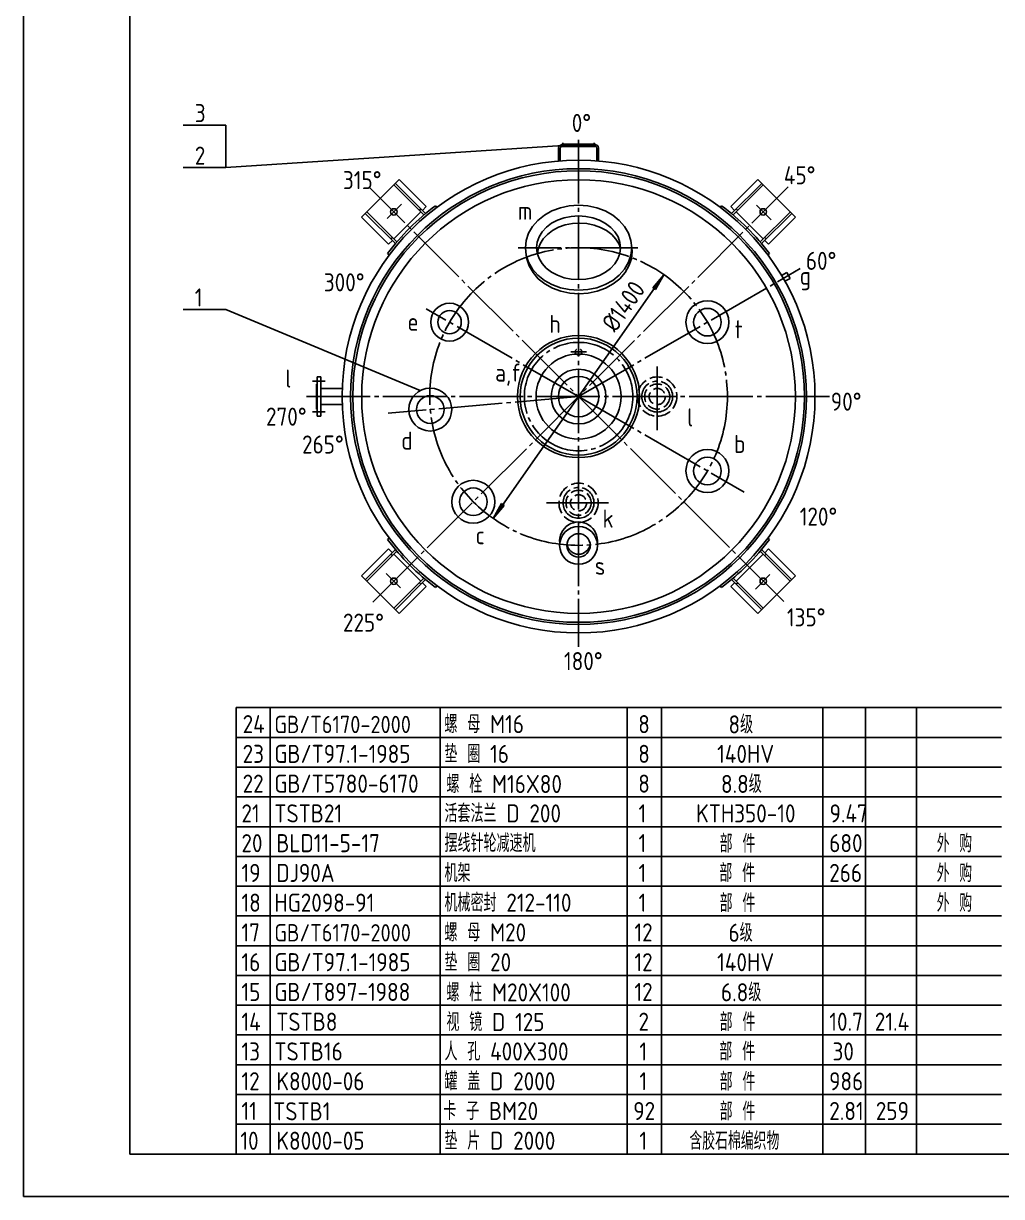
# Model space of a CAD drawing. Extents: x 1363 to 67199, y -3932 to -3338.
# Drawn here: x 1363.2 to 1593.2, y -3932.2 to -3656.3 of the extents above; entities that cross this region are included whole.
import ezdxf

# ---------------------------------------------------------------- set-up
doc = ezdxf.new("R2010")
doc.units = 0
doc.linetypes.add('DASHDOT', pattern=[18, 15, -1, 1, -1])
doc.linetypes.add('DASHED', pattern=[4, 3, -1])
doc.layers.get('0').update_dxf_attribs({"linetype": 'DASHDOT'})
for name, color, linetype in [('1', 7, 'CONTINUOUS'), ('11', 3, 'CONTINUOUS'), ('12', 7, 'CONTINUOUS'), ('2', 4, 'CONTINUOUS'), ('3', 7, 'CONTINUOUS'), ('4', 2, 'DASHED'), ('5', 3, 'DASHDOT'), ('8', 3, 'CONTINUOUS'), ('9', 134, 'CONTINUOUS')]:
    doc.layers.add(name, color=color, linetype=linetype)
doc.styles.get("Standard").update_dxf_attribs({"font": 'gbenor.shx', "bigfont": 'gbcbig.shx'})

# ---------------------------------------------------------------- blocks, each defined once
blk = doc.blocks.new('Cadt1')
at = {"layer": '1'}
for p, q in [((1388.22, -3922.22), (1388.22, -3348.22)), ((1773.22, -3922.22), (1388.22, -3922.22))]:
    blk.add_line(p, q, dxfattribs=at)
at = {"layer": '2'}
for p, q in [((1363.22, -3932.22), (1363.22, -3338.22)), ((1783.22, -3932.22), (1363.22, -3932.22))]:
    blk.add_line(p, q, dxfattribs=at)
blk = doc.blocks.new('Cadt21')
at = {"layer": '8'}
for p, q in [((1473.67, -3772.72), (1513.82, -3715.38, 1)), ((1511.22, -3718.44), (1513.82, -3715.38)), ((1513.82, -3715.38), (1511.84, -3718.87)), ((1511.84, -3718.87), (1511.22, -3718.44)), ((1473.67, -3772.72), (1475.66, -3769.23)), ((1476.27, -3769.66), (1473.67, -3772.72)), ((1475.66, -3769.23), (1476.27, -3769.66))]:
    blk.add_line(p, q, dxfattribs=at)

msp = doc.modelspace()

# ---------------------------------------------------------------- linework, layer by layer
for p, q in [((1448.74, -3702.19), (1452.15, -3698.78)), ((1535.61, -3699.04), (1539.01, -3702.45)), ((1495.61, -3733.53), (1491.97, -3733.53)), ((1512.25, -3751.94), (1512.25, -3736.55)), ((1431.15, -3740.42), (1434.13, -3740.42)), ((1431.15, -3747.67), (1434.13, -3747.67)), ((1486.24, -3769.05), (1500.77, -3769.05)), ((1451.88, -3789.05), (1448.48, -3785.65)), ((1538.75, -3785.91), (1535.35, -3789.32))]:
    msp.add_line(p, q)
for centre in [(1512.25, -3744.05), (1493.75, -3769.05)]:
    msp.add_circle(centre, 3.63)
at = {"layer": '1'}
for p, q in [((1489.07, -3685.53), (1489.07, -3688.59, 6.28)), ((1489.45, -3685.59), (1489.45, -3688.59)), ((1489.76, -3684.84), (1497.76, -3684.84)), ((1489.79, -3684.65), (1489.79, -3684.84, 6.28)), ((1489.79, -3684.65), (1497.73, -3684.65)), ((1489.82, -3685.21), (1497.7, -3685.21)), ((1497.73, -3684.84), (1497.73, -3684.65)), ((1498.07, -3685.59), (1498.07, -3688.59, 6.28)), ((1498.45, -3685.53), (1498.45, -3688.59, 6.28)), ((1442.71, -3701.85), (1451.55, -3693.01)), ((1457.39, -3701.33), (1450.42, -3694.36)), ((1457.77, -3701), (1450.67, -3693.9)), ((1451.55, -3693.01), (1457.91, -3699.38)), ((1529.58, -3699.38), (1535.94, -3693.01)), ((1529.72, -3701), (1536.83, -3693.9)), ((1530.1, -3701.33), (1537.18, -3694.25)), ((1535.94, -3693.01), (1544.78, -3701.85)), ((1456.32, -3700.26), (1456.68, -3699.91, 6.28)), ((1457.03, -3700.26), (1457.91, -3699.38)), ((1460.42, -3699.55), (1460.12, -3699.15)), ((1489.47, -3699.65), (1487.5, -3700.39)), ((1491.57, -3699.2), (1489.47, -3699.65)), ((1493.75, -3699.05), (1491.57, -3699.2)), ((1495.92, -3699.2), (1493.75, -3699.05)), ((1498.02, -3699.65), (1495.92, -3699.2)), ((1500, -3700.39), (1498.02, -3699.65)), ((1527.07, -3699.55), (1527.37, -3699.15)), ((1529.58, -3699.38), (1530.46, -3700.26)), ((1530.82, -3699.91), (1531.17, -3700.26)), ((1449.07, -3708.22), (1442.71, -3701.85)), ((1450.7, -3708.07), (1443.59, -3700.97)), ((1451.02, -3707.69), (1443.95, -3700.61)), ((1450.31, -3706.98), (1456.68, -3700.61)), ((1484.17, -3702.62), (1482.92, -3704.05)), ((1485.71, -3701.39), (1484.17, -3702.62)), ((1487.5, -3700.39), (1485.71, -3701.39)), ((1488.83, -3702.54), (1487.42, -3703.28)), ((1490.39, -3701.99), (1488.83, -3702.54)), ((1492.05, -3701.66), (1490.39, -3701.99)), ((1493.77, -3701.55), (1492.05, -3701.66)), ((1495.48, -3701.67), (1493.77, -3701.55)), ((1497.14, -3702.01), (1495.48, -3701.67)), ((1498.7, -3702.57), (1497.14, -3702.01)), ((1500.11, -3703.32), (1498.7, -3702.57)), ((1501.78, -3701.39), (1500, -3700.39)), ((1503.32, -3702.62), (1501.78, -3701.39)), ((1504.57, -3704.05), (1503.32, -3702.62)), ((1530.82, -3700.61), (1537.18, -3706.98)), ((1536.47, -3707.69), (1543.43, -3700.72)), ((1536.79, -3708.07), (1543.9, -3700.97)), ((1544.78, -3701.85), (1538.42, -3708.22)), ((1482, -3705.63), (1481.44, -3707.31)), ((1482.92, -3704.05), (1482, -3705.63)), ((1485.21, -3705.27), (1484.48, -3706.45)), ((1486.2, -3704.2), (1485.21, -3705.27)), ((1487.42, -3703.28), (1486.2, -3704.2)), ((1487.66, -3704.98), (1486.44, -3705.9)), ((1489.07, -3704.23), (1487.66, -3704.98)), ((1490.63, -3703.69), (1489.07, -3704.23)), ((1492.3, -3703.35), (1490.63, -3703.69)), ((1494.01, -3703.25), (1492.3, -3703.35)), ((1495.73, -3703.36), (1494.01, -3703.25)), ((1497.39, -3703.71), (1495.73, -3703.36)), ((1498.94, -3704.27), (1497.39, -3703.71)), ((1500.35, -3705.02), (1498.94, -3704.27)), ((1501.32, -3704.25), (1500.11, -3703.32)), ((1501.56, -3705.95), (1500.35, -3705.02)), ((1502.31, -3705.33), (1501.32, -3704.25)), ((1503.03, -3706.51), (1502.31, -3705.33)), ((1505.49, -3705.63), (1504.57, -3704.05)), ((1506.06, -3707.31), (1505.49, -3705.63)), ((1449.07, -3708.22), (1449.96, -3707.33)), ((1449.6, -3706.98), (1449.96, -3706.62)), ((1481.44, -3707.31), (1481.25, -3709.05)), ((1484.03, -3707.72), (1483.88, -3709.02)), ((1484.48, -3706.45), (1484.03, -3707.72)), ((1484.72, -3708.15), (1484.27, -3709.41)), ((1485.45, -3706.97), (1484.72, -3708.15)), ((1486.44, -3705.9), (1485.45, -3706.97)), ((1502.55, -3707.02), (1501.56, -3705.95)), ((1503.27, -3708.21), (1502.55, -3707.02)), ((1503.47, -3707.78), (1503.03, -3706.51)), ((1503.61, -3709.17), (1503.27, -3708.21)), ((1503.62, -3709.08), (1503.47, -3707.78)), ((1506.25, -3709.05), (1506.06, -3707.31)), ((1537.53, -3706.62), (1537.89, -3706.98, 6.28)), ((1537.53, -3707.33), (1538.42, -3708.22)), ((1449.24, -3710.72), (1448.84, -3710.42)), ((1481.25, -3709.05), (1481.44, -3710.79)), ((1481.44, -3710.79), (1482, -3712.47)), ((1481.48, -3710.91), (1481.56, -3711.63)), ((1483.88, -3709.02), (1484.02, -3710.32)), ((1484.02, -3710.32), (1484.46, -3711.58)), ((1484.27, -3709.41), (1484.13, -3710.63)), ((1503.01, -3711.64), (1503.46, -3710.38)), ((1503.46, -3710.38), (1503.62, -3709.08)), ((1505.49, -3712.47), (1506.06, -3710.79)), ((1506.06, -3710.79), (1506.25, -3709.05)), ((1506.18, -3711.63), (1506.37, -3709.9)), ((1506.37, -3709.9), (1506.27, -3709.05)), ((1538.25, -3710.72), (1538.65, -3710.42)), ((1481.56, -3711.63), (1482.12, -3713.32)), ((1482, -3712.47), (1482.92, -3714.05)), ((1482.12, -3713.32), (1483.04, -3714.9)), ((1484.46, -3711.58), (1485.19, -3712.77)), ((1485.19, -3712.77), (1486.17, -3713.85)), ((1486.17, -3713.85), (1487.38, -3714.77)), ((1500.07, -3714.81), (1501.29, -3713.89)), ((1501.29, -3713.89), (1502.28, -3712.83)), ((1502.28, -3712.83), (1503.01, -3711.64)), ((1504.57, -3714.05), (1505.49, -3712.47)), ((1504.69, -3714.9), (1505.61, -3713.32)), ((1505.61, -3713.32), (1506.18, -3711.63)), ((1482.92, -3714.05), (1484.17, -3715.48)), ((1483.04, -3714.9), (1484.29, -3716.32)), ((1484.17, -3715.48), (1485.71, -3716.71)), ((1484.29, -3716.32), (1485.83, -3717.56)), ((1485.71, -3716.71), (1487.5, -3717.71)), ((1487.38, -3714.77), (1488.79, -3715.53)), ((1488.79, -3715.53), (1490.35, -3716.09)), ((1490.35, -3716.09), (1492.01, -3716.43)), ((1492.01, -3716.43), (1493.72, -3716.55)), ((1493.72, -3716.55), (1495.44, -3716.44)), ((1495.44, -3716.44), (1497.1, -3716.11)), ((1497.1, -3716.11), (1498.66, -3715.56)), ((1498.66, -3715.56), (1500.07, -3714.81)), ((1500, -3717.71), (1501.78, -3716.71)), ((1501.78, -3716.71), (1503.32, -3715.48)), ((1501.9, -3717.56), (1503.44, -3716.32)), ((1503.32, -3715.48), (1504.57, -3714.05)), ((1503.44, -3716.32), (1504.69, -3714.9)), ((1541.49, -3715.56), (1542.69, -3714.86)), ((1542.29, -3716.94), (1543.49, -3716.25)), ((1542.69, -3714.86), (1543.49, -3716.25)), ((1485.83, -3717.56), (1487.62, -3718.56)), ((1487.5, -3717.71), (1489.47, -3718.45)), ((1487.62, -3718.56), (1489.59, -3719.29)), ((1489.47, -3718.45), (1491.57, -3718.9)), ((1489.59, -3719.29), (1491.7, -3719.74)), ((1491.57, -3718.9), (1493.75, -3719.05)), ((1493.75, -3719.05), (1495.92, -3718.9)), ((1495.92, -3718.9), (1498.02, -3718.45)), ((1496.04, -3719.74), (1498.14, -3719.29)), ((1498.02, -3718.45), (1500, -3717.71)), ((1498.14, -3719.29), (1500.12, -3718.56)), ((1500.12, -3718.56), (1501.9, -3717.56)), ((1491.7, -3719.74), (1493.87, -3719.9)), ((1493.87, -3719.9), (1496.04, -3719.74)), ((1432.15, -3747), (1432.15, -3741.1)), ((1432.25, -3741.1), (1432.15, -3741.1)), ((1432.25, -3739.42), (1433.15, -3739.42)), ((1432.25, -3739.42), (1432.25, -3748.67)), ((1433.15, -3739.42), (1433.15, -3748.67)), ((1438.18, -3742.15), (1433.15, -3742.15)), ((1432.25, -3747), (1432.15, -3747)), ((1438.18, -3745.95), (1433.15, -3745.95)), ((1433.15, -3748.67), (1432.25, -3748.67)), ((1449.24, -3777.38), (1448.84, -3777.68)), ((1538.25, -3777.38), (1538.65, -3777.68)), ((1442.71, -3786.25), (1449.07, -3779.88)), ((1450.7, -3780.02), (1443.59, -3787.13)), ((1449.96, -3780.77), (1449.07, -3779.88)), ((1536.79, -3780.02), (1543.9, -3787.13)), ((1538.42, -3779.88), (1537.53, -3780.77)), ((1538.42, -3779.88), (1544.78, -3786.25)), ((1451.02, -3780.41), (1444.06, -3787.37)), ((1449.96, -3781.47), (1449.6, -3781.12, 6.28)), ((1456.68, -3787.48), (1450.31, -3781.12)), ((1537.18, -3781.12), (1530.82, -3787.48)), ((1536.47, -3780.41), (1543.54, -3787.48)), ((1537.89, -3781.12), (1537.53, -3781.47)), ((1451.55, -3795.08), (1442.71, -3786.25)), ((1457.39, -3786.77), (1450.31, -3793.85)), ((1457.77, -3787.09), (1450.67, -3794.2)), ((1456.68, -3788.19), (1456.32, -3787.84)), ((1457.91, -3788.72), (1457.03, -3787.84)), ((1530.46, -3787.84), (1529.58, -3788.72)), ((1529.72, -3787.09), (1536.83, -3794.2)), ((1530.1, -3786.77), (1537.07, -3793.74)), ((1531.17, -3787.84), (1530.82, -3788.19, 6.28)), ((1544.78, -3786.25), (1535.94, -3795.08)), ((1457.91, -3788.72), (1451.55, -3795.08)), ((1460.42, -3788.55), (1460.12, -3788.95)), ((1527.07, -3788.55), (1527.37, -3788.95)), ((1535.94, -3795.08), (1529.58, -3788.72)), ((1413.22, -3922.09), (1413.22, -3817.22)), ((1421.22, -3922.22), (1421.22, -3817.22)), ((1461.22, -3922.22), (1461.22, -3817.22)), ((1505.22, -3922.22), (1505.22, -3817.22)), ((1513.22, -3922.22), (1513.22, -3817.22)), ((1551.22, -3922.22), (1551.22, -3817.22)), ((1573.22, -3922.22), (1573.22, -3817.22))]:
    msp.add_line(p, q, dxfattribs=at)
for centre, radius in [((1493.75, -3744.05), 55.6), ((1493.75, -3744.05), 53.6), ((1493.75, -3744.05), 53.1), ((1493.75, -3744.05), 51), ((1450.31, -3700.61), 0.75), ((1537.18, -3700.61), 0.75), ((1463.43, -3726.55), 4.45), ((1524.06, -3726.55), 5.05), ((1463.43, -3726.55), 2.75), ((1524.06, -3726.55), 3.25), ((1493.75, -3744.05), 14.35), ((1493.75, -3744.05), 13.75), ((1493.75, -3744.05), 10), ((1493.75, -3744.05), 6.45), ((1493.75, -3744.05), 4.75), ((1458.88, -3747.1), 5.05), ((1458.88, -3747.1), 3.25), ((1524.06, -3761.55), 5.05), ((1524.06, -3761.55), 3.25), ((1469, -3768.8), 5.05), ((1469, -3768.8), 3.25), ((1493.75, -3779.05), 4.45), ((1493.75, -3779.05), 2.75), ((1450.31, -3787.48), 0.75), ((1537.18, -3787.48), 0.75)]:
    msp.add_circle(centre, radius, dxfattribs=at)
for centre, radius, start, end in [((1489.76, -3685.53), 0.688, 90, 180), ((1489.82, -3685.59), 0.375, 90, 180), ((1497.7, -3685.59), 0.375, 0, 90), ((1497.76, -3685.53), 0.688, 0, 90), ((1493.75, -3744.05), 56.1, 126.83, 143.17), ((1493.75, -3744.05), 56.1, 36.83, 53.17), ((1493.75, -3778), 4.45, 353.2392, 546.7608), ((1493.75, -3744.05), 56.1, 216.83, 233.17), ((1493.75, -3778.39), 2.75, 186.8979, 353.1021), ((1493.75, -3744.05), 56.1, 306.83, 323.17)]:
    msp.add_arc(centre, radius, start, end, dxfattribs=at)
at = {"layer": '2'}
for p, q in [((1410.81, -3680.2), (1400.81, -3680.2)), ((1410.81, -3690.2), (1410.81, -3680.2)), ((1410.81, -3690.2), (1490.08, -3685.02)), ((1410.81, -3690.2), (1400.81, -3690.2)), ((1410.81, -3723.56), (1400.81, -3723.56)), ((1410.81, -3723.56), (1456.52, -3742.63)), ((1561.22, -3922.22), (1561.22, -3817.22))]:
    msp.add_line(p, q, dxfattribs=at)
at = {"layer": '4'}
for centre, radius in [((1493.75, -3733.53), 0.75), ((1512.25, -3744.05), 4.62), ((1512.25, -3744.05), 2.95), ((1512.25, -3744.05), 1.9), ((1493.75, -3769.05), 4.62), ((1493.75, -3769.05), 2.95), ((1493.75, -3769.05), 1.9)]:
    msp.add_circle(centre, radius, dxfattribs=at)
at = {"layer": '5'}
for p, q in [((1493.75, -3683.63), (1493.75, -3802.95)), ((1490.08, -3684.38), (1490.08, -3685.02)), ((1497.44, -3684.38), (1497.44, -3685.02)), ((1541.99, -3792.29), (1444.66, -3694.96, 6.28)), ((1445.41, -3792.38), (1543.05, -3694.75)), ((1507.66, -3709.05), (1479.54, -3709.05)), ((1493.75, -3744.05), (1545.9, -3713.94)), ((1493.75, -3744.05), (1457.94, -3723.38)), ((1429.76, -3744.05), (1553.46, -3744.05)), ((1493.75, -3744.05), (1448.94, -3747.97)), ((1493.75, -3744.05), (1532.7, -3766.54))]:
    msp.add_line(p, q, dxfattribs=at)
for radius in [35, 12.75]:
    msp.add_circle((1493.75, -3744.05), radius, dxfattribs=at)
at = {"layer": '9'}
for p, q in [((1413.22, -3817.22), (1593.22, -3817.22)), ((1413.22, -3824.22), (1593.22, -3824.22)), ((1413.22, -3831.22), (1593.22, -3831.22)), ((1413.22, -3838.22), (1593.22, -3838.22)), ((1413.22, -3845.22), (1593.22, -3845.22)), ((1413.22, -3852.22), (1593.22, -3852.22)), ((1413.22, -3859.22), (1593.22, -3859.22)), ((1413.22, -3866.22), (1593.22, -3866.22)), ((1413.22, -3873.22), (1593.22, -3873.22)), ((1413.22, -3880.22), (1593.22, -3880.22)), ((1413.22, -3887.22), (1593.22, -3887.22)), ((1413.22, -3894.22), (1593.22, -3894.22)), ((1413.22, -3901.22), (1593.22, -3901.22)), ((1413.22, -3908.22), (1593.22, -3908.22)), ((1413.22, -3915.22), (1593.22, -3915.22))]:
    msp.add_line(p, q, dxfattribs=at)

# ---------------------------------------------------------------- block references
for name in ['Cadt1', 'Cadt21']:
    msp.add_blockref(name, (0, 0))

# ---------------------------------------------------------------- texts
at = {"layer": '11', "char_height": 4.25, "width": 65536, "attachment_point": 7}
for s, insert in [('3', (1403.51, -3679.5)), ('0%%d', (1492.15, -3681.81)), ('2', (1403.51, -3689.5)), ('315%%d', (1438.35, -3695.26)), ('45%%d', (1542.03, -3694.11)), ('60%%d', (1547.21, -3714.25)), ('300%%d', (1433.85, -3719.3)), ('1', (1403.51, -3722.86)), ('h', (1486.89, -3729.09)), ('l', (1424.79, -3741.94)), ('90%%d', (1553.07, -3747.37)), ('270%%d', (1420.25, -3750.9)), ('l', (1519.29, -3751.09)), ('265%%d', (1428.73, -3757.45)), ('k', (1499.39, -3774.89)), ('120%%d', (1545.75, -3774.4)), ('135%%d', (1542.75, -3798.1)), ('225%%d', (1438.35, -3799.35)), ('180%%d', (1490.32, -3808.4))]:
    msp.add_mtext(s, dxfattribs=dict(at, insert=insert))
at = {"layer": '12', "insert": (1502.41, -3729.18), "char_height": 4.25, "width": 65536, "attachment_point": 7, "rotation": 54.9957}
msp.add_mtext('%%c1400', dxfattribs=at)
at = {"layer": '2', "width": 65536, "attachment_point": 7}
for s, insert, char_height in [('螺 母 M16', (1462.22, -3823.22), 4.25), ('8级', (1529.01, -3823.3), 4.25), ('24', (1414.76, -3823.22), 4.25), ('GB/T6170-2000', (1422.22, -3823.22), 4.08), ('8', (1507.78, -3823.22), 4.25), ('23', (1414.76, -3830.22), 4.25), ('GB/T97.1-1985', (1422.22, -3830.22), 4.25), ('垫 圈 16', (1462.22, -3830.22), 4.25), ('8', (1507.78, -3830.22), 4.25), ('140HV', (1526.34, -3830.22), 4.25), ('螺 栓 M16X80', (1462.67, -3837.31), 4.25), ('8.8级', (1527.24, -3837.3), 4.25), ('22', (1414.76, -3837.22), 4.25), ('GB/T5780-6170', (1422.22, -3837.22), 4.25), ('8', (1507.78, -3837.22), 4.25), ('21', (1414.48, -3844.22), 4.25), ('TSTB21', (1422.22, -3844.22), 4.25), ('活套法兰 D 200', (1462.22, -3844.22), 4.25), ('1', (1507.85, -3844.22), 4.25), ('KTH350-10', (1521.38, -3844.22), 4.25), ('9.47', (1552.77, -3844.22), 4.25), ('20', (1414.48, -3851.22), 4.25), ('BLD11-5-17', (1422.67, -3851.22), 4.25), ('摆线针轮减速机', (1462.22, -3851.22), 4.25), ('1', (1507.85, -3851.22), 4.25), ('部 件', (1526.91, -3851.31), 4.25), ('680', (1552.7, -3851.22), 4.25), ('外 购', (1577.98, -3851.26), 4.198), ('19', (1414.48, -3858.22), 4.25), ('DJ90A', (1422.67, -3858.22), 4.25), ('机架', (1462.22, -3858.22), 4.25), ('1', (1507.85, -3858.22), 4.25), ('部 件', (1526.85, -3858.22), 4.25), ('266', (1552.7, -3858.22), 4.25), ('外 购', (1577.98, -3858.26), 4.198), ('18', (1414.48, -3865.22), 4.25), ('HG2098-91', (1422.22, -3865.22), 4.25), ('机械密封 212-110', (1462.22, -3865.22), 4.25), ('1', (1507.85, -3865.22), 4.25), ('部 件', (1526.91, -3865.31), 4.25), ('外 购', (1577.98, -3865.26), 4.198), ('17', (1414.48, -3872.22), 4.25), ('GB/T6170-2000', (1422.22, -3872.22), 4.08), ('螺 母 M20', (1462.22, -3872.22), 4.25), ('12', (1506.89, -3872.22), 4.25), ('6级', (1529.01, -3872.3), 4.25), ('16', (1414.48, -3879.22), 4.25), ('GB/T97.1-1985', (1422.22, -3879.22), 4.25), ('垫 圈 20', (1462.22, -3879.22), 4.25), ('12', (1506.89, -3879.22), 4.25), ('140HV', (1526.34, -3879.22), 4.25), ('15', (1414.48, -3886.22), 4.25), ('GB/T897-1988', (1422.22, -3886.22), 4.25), ('螺 柱 M20X100', (1462.67, -3886.33), 4.25), ('12', (1506.89, -3886.22), 4.25), ('6.8级', (1527.24, -3886.3), 4.25), ('14', (1414.48, -3893.22), 4.25), ('TSTB8', (1422.67, -3893.22), 4.25), ('视 镜 D 125', (1462.67, -3893.31), 4.25), ('部 件', (1526.91, -3893.31), 4.25), ('10.7', (1552.72, -3893.22), 4.25), ('13', (1414.48, -3900.22), 4.25), ('TSTB16', (1422.22, -3900.22), 4.25), ('人 孔 400X300', (1462.22, -3900.22), 4.25), ('1', (1508.05, -3900.22), 4.25), ('部 件', (1526.85, -3900.22), 4.25), ('30', (1553.48, -3900.22), 4.25), ('12', (1414.48, -3907.22), 4.25), ('K8000-06', (1422.67, -3907.22), 4.25), ('罐 盖 D 2000', (1462.22, -3907.22), 4.25), ('1', (1508.05, -3907.22), 4.25), ('部 件', (1526.91, -3907.31), 4.25), ('986', (1552.67, -3907.22), 4.25), ('卡 子 BM20', (1461.95, -3914.22), 4.25), ('部 件', (1526.91, -3914.31), 4.25), ('11', (1414.48, -3914.22), 4.25), ('TSTB1', (1421.95, -3914.29), 4.25), ('92', (1506.62, -3914.22), 4.25), ('2.81', (1552.71, -3914.22), 4.25), ('259', (1563.66, -3914.22), 4.25), ('10', (1414.22, -3921.22), 4.25), ('K8000-05', (1422.67, -3921.22), 4.25), ('垫 片 D 2000', (1462.22, -3921.22), 4.25), ('1', (1508.05, -3921.22), 4.25), ('含胶石棉编织物', (1519.81, -3921.26), 4.198)]:
    msp.add_mtext(s, dxfattribs=dict(at, insert=insert, char_height=char_height))
at = {"layer": '3', "insert": (1530.49, -3730.34), "char_height": 4.25, "width": 65536, "attachment_point": 7}
msp.add_mtext('t', dxfattribs=at)
at = {"layer": '8', "char_height": 4.25, "width": 65536, "attachment_point": 7}
for s, insert in [('m', (1479.47, -3702.47)), ('g', (1545.76, -3719.04)), ('e', (1453.51, -3728.58)), ('a,f', (1474.12, -3741.52)), ('d', (1452.06, -3756.54)), ('b', (1530.32, -3757.32)), ('c', (1469.53, -3778.8)), ('s', (1497.56, -3785.98))]:
    msp.add_mtext(s, dxfattribs=dict(at, insert=insert))
at = {"layer": '9', "char_height": 4.25, "width": 65536, "attachment_point": 7}
for s, insert in [('2', (1507.85, -3893.22)), ('21.4', (1563.42, -3893.22))]:
    msp.add_mtext(s, dxfattribs=dict(at, insert=insert))

doc.saveas('drawing.dxf')
